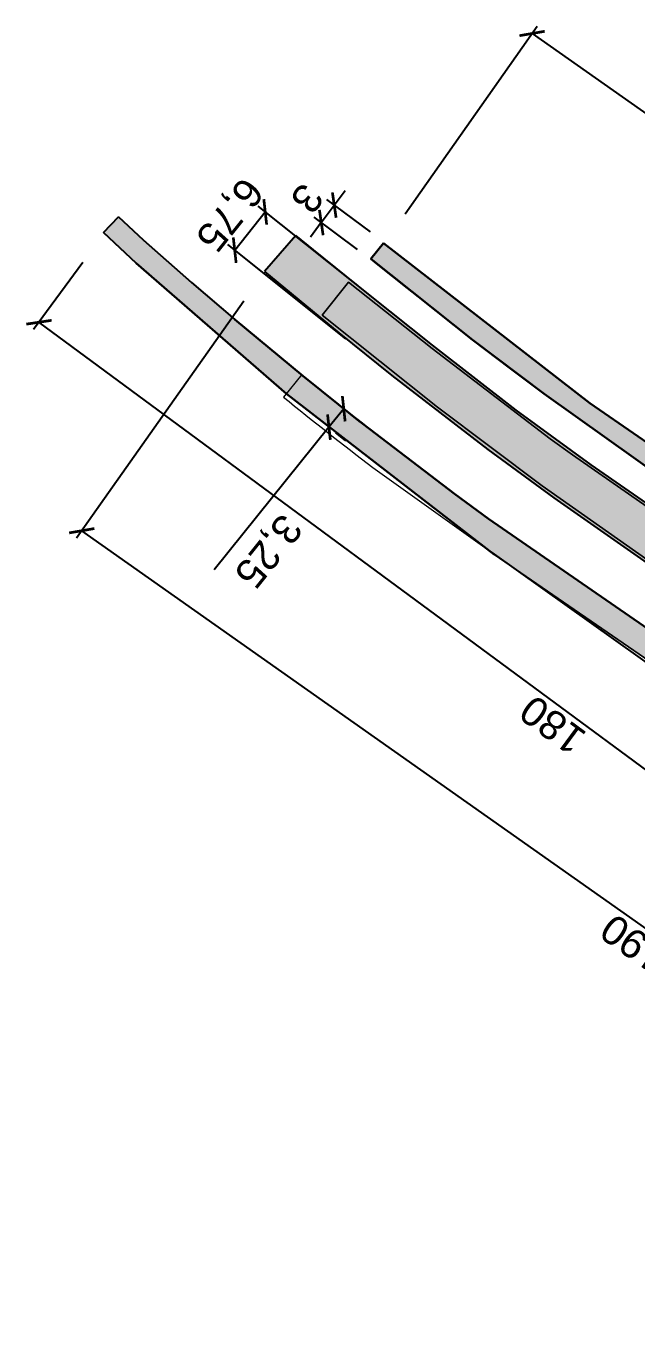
# Model space of a CAD drawing. Header units: metres. Extents: x 286532 to 329498, y 7396783 to 7466136.
# Drawn here: x 323084.5 to 323168.7, y 7400982.5 to 7401162.6 of the extents above; entities that cross this region are included whole.
import ezdxf

# ---------------------------------------------------------------- set-up
doc = ezdxf.new("R2010")
doc.units = ezdxf.units.M
doc.header["$LTSCALE"] = 10
doc.layers.get('0').update_dxf_attribs({"color": 255})
for name, color, linetype, lineweight in [('_  ARQ-AUX-001', 1, 'Continuous', 5), ('_AUX-PLATAFORMA COTAS', 1, 'Continuous', 25), ('_AUX-PLATAFORMA EXISTENTE', 252, 'Continuous', 25), ('X1$0$ARQ-GEN', 1, 'Continuous', 5), ('X1$0$ARQ-PIS-VIS', 1, 'Continuous', 5)]:
    doc.layers.add(name, color=color, linetype=linetype, lineweight=lineweight)
doc.styles.get("Standard").update_dxf_attribs({"font": 'arial.ttf'})
doc.dimstyles.new('ISO-25', dxfattribs={"dimtxt": 2.5, "dimasz": 2.5, "dimexe": 1.25, "dimexo": 0.625, "dimtad": 1, "dimtxsty": 'Standard', "dimcen": 2.5, "dimadec": 0, "dimazin": 0, "dimtfac": 1, "dimtmove": 0, "dimatfit": 3, "dimfxl": 1, "dimarcsym": 0})

# ---------------------------------------------------------------- blocks, each defined once
blk = doc.blocks.new('estação_pirituba')
at = {"layer": '_AUX-PLATAFORMA EXISTENTE', "true_color": 0xa1a1a1}
h = blk.add_hatch(color=253, dxfattribs=at)
h.dxf.hatch_style = 1
edge = h.paths.add_edge_path()
edge.add_line((40.4, -17.7), (40.77, -17.96))
edge.add_arc((330.04, 401.78), 509.76, 235.4267, 236.1088)
edge.add_line((45.79, -21.37), (46.21, -20.76))
edge.add_line((46.21, -20.76), (60.16, -30.55))
edge.add_line((60.16, -30.55), (62.06, -27.77))
edge.add_line((62.06, -27.77), (30.28, -5.87))
edge.add_line((30.28, -5.87), (28.05, -9.19))
edge.add_line((28.05, -9.19), (35.32, -14.2))
edge.add_line((35.32, -14.2), (35.67, -13.68))
edge.add_line((35.67, -13.68), (40.77, -17.19))
edge.add_line((40.77, -17.19), (40.4, -17.7))
h.paths.add_polyline_path([(-32.6, 33.2), (-31.59, 32.48), (-28.16, 30.03), (1.32, 9.77), (1.06, 9.41), (23.24, -5.88), (25.48, -2.56), (-32.08, 37.11), (-36.75, 40.56), (-50.2, 50.84), (-57.84, 56.98), (-59.95, 54.38)])
h.paths.add_polyline_path([(-59.95, 54.38), (-57.84, 56.98), (-67.07, 64.65), (-73.04, 69.75), (-79.65, 75.58), (-83.11, 78.81), (-85.16, 76.64), (-80.66, 72.38)])
h.paths.add_polyline_path([(-62.95, 71.25), (-52.73, 62.77), (-45.42, 56.91), (-32.17, 46.7), (-23.07, 40.03), (-1.2, 24.69), (11.97, 15.71), (24.3, 7.36), (29.69, 3.7), (29.92, 4.04), (23.65, 8.28), (0.38, 24.03), (-24.65, 41.68), (-39.1, 52.55), (-55.03, 65.21), (-51.39, 69.8), (-39.83, 60.61), (-23.54, 48.18), (-20.46, 45.95), (1.2, 30.85), (17.55, 19.71), (33.3, 9.07), (33.52, 9.4), (29.25, 12.27), (16.34, 21.02), (3.78, 29.54), (-17.91, 44.6), (-28.26, 52.11), (-39.81, 61.07), (-48.63, 68.11), (-56.21, 74.24), (-58.65, 76.23)])
edge = h.paths.add_edge_path()
edge.add_line((69.15, -22.51), (34.74, 0.78))
edge.add_line((34.74, 0.78), (34.52, 0.44))
edge.add_line((34.52, 0.44), (68.12, -22.2))
edge.add_arc((-730.96, -1253.03), 1467.47, 55.81484, 57.00751, ccw=False)
edge.add_arc((93.57, -39.1), 0.000000308, 145.9916, 325.7936)
edge.add_line((93.57, -39.1), (94.01, -38.46))
edge.add_arc((103.19, -44.34), 10.9, 143.6594, 147.3366, ccw=False)
edge.add_arc((81.33, -28.47), 16.11, 324.2567, 325.607)
edge.add_arc((86.7, -31.57), 9.94, 322.8697, 328.9226)
edge.add_arc((106.49, -43.45), 13.14, 142.1428, 149.1371, ccw=False)
edge.add_arc((126.7, -56.15), 36.97, 144.7189, 145.8236, ccw=False)
edge.add_arc((99.53, -36.63), 3.53, 141.1992, 148.6175, ccw=False)
edge.add_line((96.79, -34.42), (97.17, -33.86))
edge.add_arc((-821.2, -1341.85), 1598.2, 54.92647, 55.1241)
edge.add_arc((-1335.82, -2080.2), 2498.2, 55.1241, 55.32017)
edge.add_line((85.63, -25.82), (81.41, -22.9))
edge.add_line((81.41, -22.9), (72.96, -17.08))
edge.add_line((72.96, -17.08), (38.37, 6.14))
edge.add_line((38.37, 6.14), (38.14, 5.8))
edge.add_line((38.14, 5.8), (61.5, -9.98))
edge.add_line((61.5, -9.98), (72.6, -17.49))
edge.add_line((72.6, -17.49), (69.15, -22.51))
h.paths.add_polyline_path([(-48.28, 73), (-47.27, 72.19), (-34.29, 61.8), (-29.17, 57.96), (-24.38, 54.36), (-5.49, 40.9), (14.26, 27.25), (16.54, 25.68), (35.74, 12.71), (37.15, 14.8), (31.81, 18.41), (34.72, 22.75), (21.41, 31.89), (18.62, 27.75), (-18.08, 53.07), (-46.53, 75.17)])
h.paths.add_polyline_path([(40.59, 9.44), (54.25, 0.22), (99.31, -30.75), (100.84, -28.52), (49.31, 6.79), (52.08, 10.84), (50.05, 12.23), (47.2, 7.99), (42.01, 11.55)])
h.paths.add_polyline_path([(-39.1, 52.55), (-24.65, 41.68), (0.38, 24.03), (23.65, 8.28), (25.14, 7.27), (27.29, 10.49), (25.22, 11.91), (26.45, 13.7), (17.55, 19.71), (1.2, 30.85), (-20.46, 45.95), (-23.54, 48.18), (-39.83, 60.61), (-51.39, 69.8), (-55.03, 65.21)], flags=17)
h.paths.add_polyline_path([(42.87, 2.46), (38.07, 5.69), (38.14, 5.8), (61.5, -9.98), (72.6, -17.49), (69.15, -22.51), (39.55, -2.48)], flags=17)
at = {"layer": '_  ARQ-AUX-001'}
for p, q in [((-57.81, 57.02), (-60.33, 53.91)), ((-48.02, 44.19), (-31.59, 32.48)), ((1.32, 9.77), (-31.29, 32.19))]:
    blk.add_line(p, q, dxfattribs=at)
blk.add_arc((314.2, 515.63), 594.52, 230.95235, 232.46421, dxfattribs=at)
at = {"layer": '_AUX-PLATAFORMA EXISTENTE', "color": 1}
for p, q in [((-85.16, 76.64), (-83.11, 78.81)), ((-79.65, 75.58), (-83.11, 78.81)), ((-83.11, 78.81), (-79.65, 75.58)), ((-85.16, 76.64), (-80.66, 72.38)), ((-80.66, 72.38), (-85.16, 76.64)), ((-58.65, 76.23), (-62.95, 71.25)), ((-56.21, 74.24), (-58.65, 76.23)), ((-73.04, 69.75), (-79.65, 75.58)), ((-79.65, 75.58), (-73.04, 69.75)), ((-48.63, 68.11), (-56.21, 74.24)), ((-46.53, 75.17), (-48.28, 73)), ((-48.28, 73), (-46.53, 75.17)), ((-18.08, 53.07), (-46.53, 75.17)), ((-46.53, 75.17), (-18.08, 53.07)), ((-59.95, 54.38), (-80.66, 72.38)), ((-48.28, 73), (-34.29, 61.8)), ((-47.27, 72.19), (-48.28, 73)), ((-43.25, 68.97), (-47.27, 72.19)), ((-62.95, 71.25), (-52.73, 62.77)), ((-73.04, 69.75), (-67.07, 64.65)), ((-41.71, 67.74), (-43.25, 68.97)), ((-39.81, 61.07), (-48.63, 68.11)), ((-34.29, 61.8), (-41.71, 67.74)), ((-57.67, 56.85), (-67.07, 64.65)), ((-67.07, 64.65), (-57.67, 56.85)), ((-52.73, 62.77), (-45.42, 56.91)), ((-34.29, 61.8), (-24.38, 54.36)), ((-29.17, 57.96), (-34.29, 61.8)), ((-28.26, 52.11), (-39.81, 61.07)), ((-24.39, 54.37), (-29.17, 57.96)), ((-57.67, 56.85), (-50.2, 50.84)), ((-45.42, 56.91), (-32.17, 46.7)), ((-31.29, 32.19), (-59.95, 54.38)), ((-24.38, 54.36), (-5.49, 40.9)), ((-5.49, 40.9), (-24.38, 54.36)), ((-18.08, 53.07), (18.62, 27.75)), ((-50.2, 50.84), (-36.75, 40.56)), ((-17.91, 44.6), (-28.26, 52.11)), ((-32.17, 46.7), (-23.07, 40.03)), ((3.78, 29.54), (-17.91, 44.6)), ((-36.75, 40.56), (-32.08, 37.11)), ((-23.07, 40.03), (-1.2, 24.69)), ((-32.08, 37.11), (25.48, -2.56)), ((-31.59, 32.48), (-7.78, 15.5))]:
    blk.add_line(p, q, dxfattribs=at)
at = {"layer": '_AUX-PLATAFORMA EXISTENTE'}
for p, q in [((-80.66, 72.38), (-59.95, 54.38)), ((-50.2, 50.84), (-57.67, 56.85)), ((-59.95, 54.38), (-31.29, 32.19)), ((18.62, 27.75), (-18.08, 53.07)), ((-36.75, 40.56), (-50.2, 50.84)), ((-32.08, 37.11), (-36.75, 40.56)), ((25.48, -2.56), (-32.08, 37.11))]:
    blk.add_line(p, q, dxfattribs=at)
at = {"layer": 'X1$0$ARQ-GEN'}
for p, q in [((-51.39, 69.8), (-55.03, 65.21)), ((-55.03, 65.21), (-51.39, 69.8)), ((-39.83, 60.61), (-51.39, 69.8)), ((-51.39, 69.8), (-39.83, 60.61)), ((-55.03, 65.21), (-39.1, 52.55)), ((-39.1, 52.55), (-55.03, 65.21)), ((-23.54, 48.18), (-39.83, 60.61)), ((-39.83, 60.61), (-23.54, 48.18)), ((-39.1, 52.55), (-24.65, 41.68)), ((-24.65, 41.68), (-39.1, 52.55)), ((-20.46, 45.95), (-23.54, 48.18)), ((-23.54, 48.18), (-20.46, 45.95)), ((1.2, 30.85), (-20.46, 45.95)), ((-20.46, 45.95), (1.2, 30.85)), ((-24.65, 41.68), (0.38, 24.03)), ((0.38, 24.03), (-24.65, 41.68)), ((-31.29, 32.19), (1.32, 9.77))]:
    blk.add_line(p, q, dxfattribs=at)
at = {"layer": 'X1$0$ARQ-PIS-VIS'}
blk.add_arc((314.2, 515.63), 590.52, 230.95235, 232.45714, dxfattribs=at)
blk = doc.blocks.new('_ArchTick')
at = {"color": 0, "linetype": 'ByBlock', "const_width": 0.15}
blk.add_lwpolyline([(-0.5, -0.5), (0.5, 0.5)], dxfattribs=at)
blk = doc.blocks.new('*D111')
at = {"layer": '_AUX-PLATAFORMA COTAS', "color": 0, "lineweight": -2, "ltscale": 0.05, "transparency": 16777216}
for p, q in [((323114.48, 7401124.72), (323091.42, 7401092.02)), ((323247.42, 7400983.55), (323092.14, 7401093.04)), ((323269.76, 7401015.23), (323246.7, 7400982.53))]:
    blk.add_line(p, q, dxfattribs=at)
at = {"layer": 'Defpoints', "color": 0, "ltscale": 0.05, "transparency": 16777216}
for p in [(323117.36, 7401128.8), (323092.14, 7401093.04), (323272.64, 7401019.32)]:
    blk.add_point(p, dxfattribs=at)
at = {"layer": '_AUX-PLATAFORMA COTAS', "color": 0, "lineweight": -2, "ltscale": 0.05, "transparency": 16777216, "xscale": 2.5, "yscale": 2.5, "zscale": 2.5}
for p, rotation in [((323092.14, 7401093.04), 144.8126009631448), ((323247.42, 7400983.55), 324.8126009631449)]:
    blk.add_blockref('_ArchTick', p, dxfattribs=dict(at, rotation=rotation))
at = {"layer": '_AUX-PLATAFORMA COTAS', "color": 0, "ltscale": 0.05, "transparency": 16777216, "insert": (323168.24, 7401036.11), "char_height": 4, "attachment_point": 5, "rotation": 144.8126}
blk.add_mtext('190', dxfattribs=at)
blk = doc.blocks.new('*D118')
at = {"layer": '_AUX-PLATAFORMA COTAS', "color": 0, "lineweight": -2, "ltscale": 0.05, "transparency": 16777216}
for p, q in [((323092.31, 7401130.04), (323085.5, 7401120.8)), ((323231.11, 7401014.97), (323086.24, 7401121.8)), ((323237.18, 7401023.21), (323230.37, 7401013.97))]:
    blk.add_line(p, q, dxfattribs=at)
at = {"layer": 'Defpoints', "color": 0, "ltscale": 0.05, "transparency": 16777216}
for p in [(323095.28, 7401134.06), (323086.24, 7401121.8), (323240.15, 7401027.23)]:
    blk.add_point(p, dxfattribs=at)
at = {"layer": '_AUX-PLATAFORMA COTAS', "color": 0, "lineweight": -2, "ltscale": 0.05, "transparency": 16777216, "xscale": 2.5, "yscale": 2.5, "zscale": 2.5}
for p, rotation in [((323086.24, 7401121.8), 143.5944350718597), ((323231.11, 7401014.97), 323.5944350718597)]:
    blk.add_blockref('_ArchTick', p, dxfattribs=dict(at, rotation=rotation))
at = {"layer": '_AUX-PLATAFORMA COTAS', "color": 0, "ltscale": 0.05, "transparency": 16777216, "insert": (323157.09, 7401066.24), "char_height": 4, "attachment_point": 5, "rotation": 143.5944}
blk.add_mtext('180', dxfattribs=at)
blk = doc.blocks.new('*D119')
at = {"layer": '_AUX-PLATAFORMA COTAS', "color": 0, "lineweight": -2, "ltscale": 0.05, "transparency": 16777216}
for p, q in [((323136.75, 7401136.75), (323154.98, 7401162.65)), ((323154.26, 7401161.63), (323301.46, 7401058.04)), ((323283.96, 7401033.16), (323302.18, 7401059.06))]:
    blk.add_line(p, q, dxfattribs=at)
at = {"layer": 'Defpoints', "color": 0, "ltscale": 0.05, "transparency": 16777216}
for p in [(323133.87, 7401132.66), (323301.46, 7401058.04), (323281.08, 7401029.07)]:
    blk.add_point(p, dxfattribs=at)
at = {"layer": '_AUX-PLATAFORMA COTAS', "color": 0, "lineweight": -2, "ltscale": 0.05, "transparency": 16777216, "xscale": 2.5, "yscale": 2.5, "zscale": 2.5}
for p, rotation in [((323154.26, 7401161.63), 144.8657521166243), ((323301.46, 7401058.04), 324.8657521166243)]:
    blk.add_blockref('_ArchTick', p, dxfattribs=dict(at, rotation=rotation))
at = {"layer": '_AUX-PLATAFORMA COTAS', "color": 0, "ltscale": 0.05, "transparency": 16777216, "insert": (323229.39, 7401112.01), "char_height": 4, "attachment_point": 5, "rotation": 144.8658}
blk.add_mtext('180', dxfattribs=at)
blk = doc.blocks.new('*D120')
at = {"layer": '_AUX-PLATAFORMA COTAS', "color": 0, "lineweight": -2, "ltscale": 0.05, "transparency": 16777216}
for p, q in [((323128.28, 7401109.87), (323126.24, 7401107.33)), ((323130.61, 7401108), (323129.25, 7401109.09)), ((323126.24, 7401107.33), (323110.4, 7401087.63)), ((323128.57, 7401105.46), (323127.21, 7401106.55))]:
    blk.add_line(p, q, dxfattribs=at)
at = {"layer": 'Defpoints', "color": 0, "ltscale": 0.05, "transparency": 16777216}
for p in [(323126.71, 7401111.13), (323128.28, 7401109.87), (323124.67, 7401108.59)]:
    blk.add_point(p, dxfattribs=at)
at = {"layer": '_AUX-PLATAFORMA COTAS', "color": 0, "lineweight": -2, "ltscale": 0.05, "transparency": 16777216, "xscale": 2.5, "yscale": 2.5, "zscale": 2.5}
for p, rotation in [((323128.28, 7401109.87), 51.21296861346936), ((323126.24, 7401107.33), 231.2129686134694)]:
    blk.add_blockref('_ArchTick', p, dxfattribs=dict(at, rotation=rotation))
at = {"layer": '_AUX-PLATAFORMA COTAS', "color": 0, "ltscale": 0.05, "transparency": 16777216, "insert": (323117.64, 7401090.41), "char_height": 4, "attachment_point": 5, "rotation": 231.213}
blk.add_mtext('3,25', dxfattribs=at)
blk = doc.blocks.new('*D121')
at = {"layer": '_AUX-PLATAFORMA COTAS', "color": 0, "lineweight": -2, "ltscale": 0.05, "transparency": 16777216}
for p, q in [((323113.24, 7401131.74), (323117.45, 7401137.02)), ((323132.79, 7401124.78), (323116.48, 7401137.8)), ((323128.58, 7401119.5), (323112.27, 7401132.52))]:
    blk.add_line(p, q, dxfattribs=at)
at = {"layer": 'Defpoints', "color": 0, "ltscale": 0.05, "transparency": 16777216}
for p in [(323117.45, 7401137.02), (323136.7, 7401121.66), (323132.48, 7401116.38)]:
    blk.add_point(p, dxfattribs=at)
at = {"layer": '_AUX-PLATAFORMA COTAS', "color": 0, "lineweight": -2, "ltscale": 0.05, "transparency": 16777216, "xscale": 2.5, "yscale": 2.5, "zscale": 2.5}
for p, rotation in [((323117.45, 7401137.02), 51.39282253862501), ((323113.24, 7401131.74), 231.392822538625)]:
    blk.add_blockref('_ArchTick', p, dxfattribs=dict(at, rotation=rotation))
at = {"layer": '_AUX-PLATAFORMA COTAS', "color": 0, "ltscale": 0.05, "transparency": 16777216, "insert": (323112.3, 7401136.82), "char_height": 4, "attachment_point": 5, "rotation": 231.3928}
blk.add_mtext('6,75', dxfattribs=at)
blk = doc.blocks.new('*D122')
at = {"layer": '_AUX-PLATAFORMA COTAS', "color": 0, "lineweight": -2, "ltscale": 0.05, "transparency": 16777216}
for p, q in [((323126.97, 7401137.96), (323128.46, 7401139.97)), ((323131.95, 7401134.25), (323125.97, 7401138.71)), ((323130.16, 7401131.85), (323124.18, 7401136.3)), ((323125.18, 7401135.55), (323126.97, 7401137.96)), ((323125.18, 7401135.55), (323123.69, 7401133.55))]:
    blk.add_line(p, q, dxfattribs=at)
at = {"layer": 'Defpoints', "color": 0, "ltscale": 0.05, "transparency": 16777216}
for p in [(323126.97, 7401137.96), (323135.96, 7401131.27), (323134.17, 7401128.86)]:
    blk.add_point(p, dxfattribs=at)
at = {"layer": '_AUX-PLATAFORMA COTAS', "color": 0, "lineweight": -2, "ltscale": 0.05, "transparency": 16777216, "xscale": 2.5, "yscale": 2.5, "zscale": 2.5}
for p, rotation in [((323126.97, 7401137.96), 233.3393877677034), ((323125.18, 7401135.55), 53.33938776770334)]:
    blk.add_blockref('_ArchTick', p, dxfattribs=dict(at, rotation=rotation))
at = {"layer": '_AUX-PLATAFORMA COTAS', "color": 0, "ltscale": 0.05, "transparency": 16777216, "insert": (323123.23, 7401138.87), "char_height": 4, "attachment_point": 5, "rotation": 233.3394}
blk.add_mtext('3', dxfattribs=at)

msp = doc.modelspace()

# ---------------------------------------------------------------- block references
msp.add_blockref('estação_pirituba', (323180.312, 7401057.55))

# ---------------------------------------------------------------- dimensions: what is measured, and where the dimension line sits
at = {"layer": '_AUX-PLATAFORMA COTAS', "ltscale": 0.05}
for p1, p2, distance, picture, middle in [((323133.873, 7401132.66), (323281.079, 7401029.071), 35.419, '*D119', (323229.394, 7401112.012)), ((323240.152, 7401027.234), (323095.281, 7401134.064), 15.232, '*D118', (323157.093, 7401066.243)), ((323272.641, 7401019.316), (323117.359, 7401128.804), 43.763, '*D111', (323168.244, 7401036.114))]:
    dim = msp.add_aligned_dim(p1=p1, p2=p2, distance=distance, dimstyle='ISO-25', override={"dimtxt": 4, "dimexo": 5, "dimtad": 2, "dimblk1": 'ArchTick', "dimblk2": 'ArchTick', "dimsah": 1}, dxfattribs=at)
    dim.commit()
    dim.dimension.update_dxf_attribs({"geometry": picture, "text_midpoint": middle})
for base, p1, p2, angle, picture, middle in [((323117.454, 7401137.02), (323132.484, 7401116.381), (323136.696, 7401121.655), 51.39282, '*D121', (323115.348, 7401134.382)), ((323126.969, 7401137.961), (323134.173, 7401128.86), (323135.965, 7401131.266), 53.33939, '*D122', (323126.074, 7401136.758)), ((323128.275, 7401109.87), (323124.67, 7401108.594), (323126.708, 7401111.13), 51.21297, '*D120', (323114.602, 7401092.856))]:
    dim = msp.add_linear_dim(base=base, p1=p1, p2=p2, angle=angle, dimstyle='ISO-25', override={"dimtxt": 4, "dimexo": 5, "dimgap": 1.5, "dimtad": 2, "dimblk1": 'ArchTick', "dimblk2": 'ArchTick', "dimsah": 1}, dxfattribs=at)
    dim.commit()
    dim.dimension.update_dxf_attribs({"geometry": picture, "text_midpoint": middle, "dimtype": 161})

doc.saveas('drawing.dxf')
